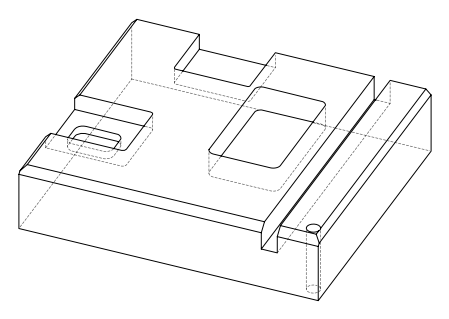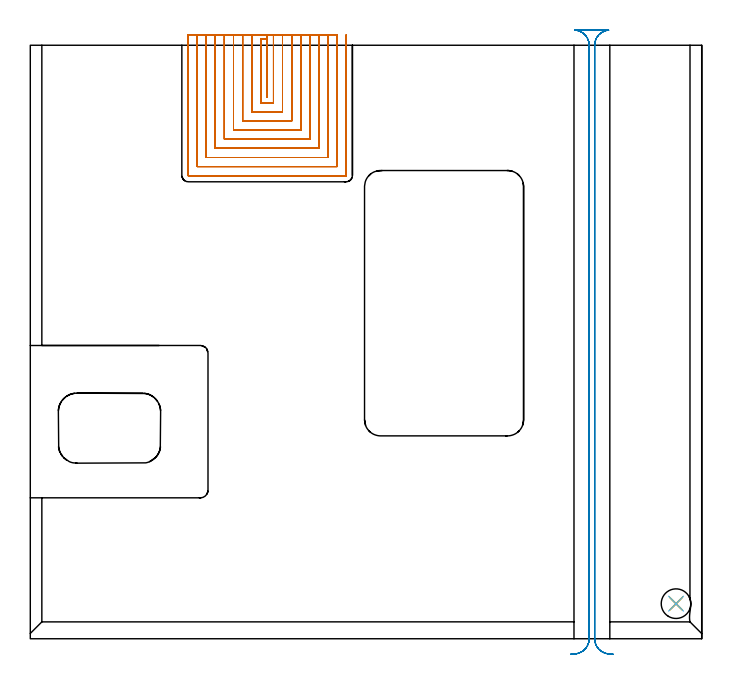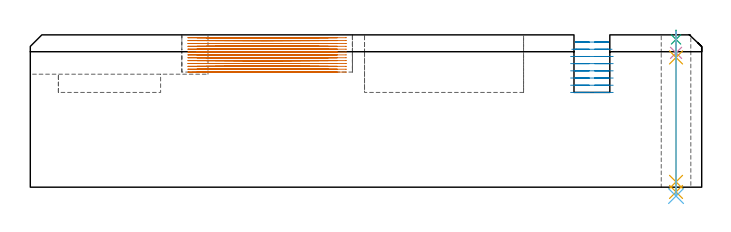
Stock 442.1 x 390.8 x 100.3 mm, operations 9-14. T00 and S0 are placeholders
(PLAN: 14 operations, 7 tool changes, 212.4 min)
(1 AREA_MILL | FG_CHAMFER_SURFACE | UGT0205_001 | 11.64 min | 22420 mm3)
(2 AREA_MILL_1 | FG_CHAMFER_SURFACE_1 | UGT0205_001 | 2.27 min | 2589 mm3)
(3 AREA_MILL_2 | FG_CHAMFER_SURFACE_2 | UGT0205_001 | 9.43 min | 11564 mm3)
(4 AREA_MILL_3 | FG_CHAMFER_SURFACE_3 | UGT0205_001 | 4.95 min | 5856 mm3)
(5 AREA_MILL_4 | FG_CHAMFER_SURFACE_4 | UGT0205_001 | 2.12 min | 3869 mm3)
(6 MILL_RECTANGULAR_POCKET | POCKET_RECTANGULAR_STRAIGHT | UGT0201_094 | Follow Part, ap 5, ae 75% | 4.51 min | 112851 mm3)
(7 MILL_RECTANGULAR_POCKET_1 | POCKET_RECTANGULAR_STRAIGHT_1 | UGT0201_094 | Follow Part, ap 5, ae 75% | 21.4 min | 689680 mm3)
(8 MILL_SLOT | SLOT_PARTIAL_RECTANGULAR | NXT0201_009 | Follow Part, ap 2, ae 75% | 68.67 min | 226327 mm3)
(9 MILL_SLOT_1 | SLOT_PARTIAL_RECTANGULAR_1 | NXT0201_009 | Follow Part, ap 2, ae 75% | 72.39 min | 247240 mm3)
(10 MILL_RECTANGULAR_SLOT | SLOT_RECTANGULAR | UGT0201_094 | Follow Part, ap 5, ae 75% | 14.02 min | 348788 mm3)
(11 SPOT_DRILL | STEP1HOLE | NXT0321_9005460120000 | 0.05 min | 110 mm3)
(12 DRILL_BLIND_HOLE_INTO_CENTER | STEP1HOLE | UGT0301_198 | 0.06 min | 411 mm3)
(13 GUN_DRILL_THROUGH_HOLE | STEP1HOLE | UGT0307_003 | 0.51 min | 3394 mm3)
(14 SPADE_DRILL_TO_ENLARGE_THROUGH_HOLE | STEP1HOLE | UGT0306_010 | 0.43 min | 25911 mm3)
(TOOL UGT0205_001 | Chamfer Mill 20 x 3 x 45 deg. | D20 FL50 Z2)
(TOOL UGT0201_094 | End mill 20 mm | D20 FL38 Z4)
(TOOL NXT0201_009 | ENDMILL 8mm [2P460-0800-NA 1630] | D8 FL26 Z6)
(TOOL NXT0321_9005460120000 | NC Spot Drill, 142deg, 12mm, Carbide, Uncoated | D12 PA142 FL30 Z2)
(TOOL UGT0301_198 | Twist Drill 7.9 mm | D7.9 PA118 FL73 Z2)
(TOOL UGT0307_003 | Gun Drill 7 mm | D7 PA130 FL24 Z1)
(TOOL UGT0306_010 | Spade Drill 19.5mm | D19.5 PA132 FL10 Z2)
(OP 9 MILL_SLOT_1)
G17 G21 G94 G90
T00 M6
G54
G17 G0 G90 X156.1 Y397.8 S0 M3
G43 Z110.3 H1
Z98.415
G94 G1 Y394.8 F250.
Y356.9 F500.
X155.8
Y394.8
X151.8
Y352.9
X160.1
Y394.8
Y397.8 F250.
X145.8
Y394.8
Y346.9 F500.
X166.1
Y394.8
Y397.8 F250.
X139.8
Y394.8
Y340.9 F500.
X172.1
Y394.8
Y397.8 F250.
X133.8
Y394.8
Y334.9 F500.
X178.1
Y394.8
Y397.8 F250.
X127.8
Y394.8
Y328.9 F500.
X184.1
Y394.8
Y397.8 F250.
X121.8
Y394.8
Y322.9 F500.
X190.1
Y394.8
Y397.8 F250.
X115.8
Y394.8
Y316.9 F500.
X196.1
Y394.8
Y397.8 F250.
X109.8
Y394.8
Y310.9 F500.
X202.1
Y394.8
Y397.8 F250.
X103.8
Y394.8
Y305.1 F500.
G3 X104. Y304.9 R0.2
G1 X207.9
G3 X208.1 Y305.1 R0.2
G1 Y394.8
Y397.8 F250.
G0 X156.1 Z96.531
G1 Y394.8
Y356.9 F500.
X155.8
Y394.8
X151.8
Y352.9
X160.1
Y394.8
Y397.8 F250.
X145.8
Y394.8
Y346.9 F500.
X166.1
Y394.8
Y397.8 F250.
X139.8
Y394.8
Y340.9 F500.
X172.1
Y394.8
Y397.8 F250.
X133.8
Y394.8
Y334.9 F500.
X178.1
Y394.8
Y397.8 F250.
X127.8
Y394.8
Y328.9 F500.
X184.1
Y394.8
Y397.8 F250.
X121.8
Y394.8
Y322.9 F500.
X190.1
Y394.8
Y397.8 F250.
X115.8
Y394.8
Y316.9 F500.
X196.1
Y394.8
Y397.8 F250.
X109.8
Y394.8
Y310.9 F500.
X202.1
Y394.8
Y397.8 F250.
X103.8
Y394.8
Y305.1 F500.
G3 X104. Y304.9 R0.2
G1 X207.9
G3 X208.1 Y305.1 R0.2
G1 Y394.8
Y397.8 F250.
G0 X156.1 Z94.646
G1 Y394.8
Y356.9 F500.
X155.8
Y394.8
X151.8
Y352.9
X160.1
Y394.8
Y397.8 F250.
X145.8
Y394.8
Y346.9 F500.
X166.1
Y394.8
Y397.8 F250.
X139.8
Y394.8
Y340.9 F500.
X172.1
Y394.8
Y397.8 F250.
X133.8
Y394.8
Y334.9 F500.
X178.1
Y394.8
Y397.8 F250.
X127.8
Y394.8
Y328.9 F500.
X184.1
Y394.8
Y397.8 F250.
X121.8
Y394.8
Y322.9 F500.
X190.1
Y394.8
Y397.8 F250.
X115.8
Y394.8
Y316.9 F500.
X196.1
Y394.8
Y397.8 F250.
X109.8
Y394.8
Y310.9 F500.
X202.1
Y394.8
Y397.8 F250.
X103.8
Y394.8
Y305.1 F500.
G3 X104. Y304.9 R0.2
G1 X207.9
G3 X208.1 Y305.1 R0.2
G1 Y394.8
Y397.8 F250.
G0 X156.1 Z92.761
G1 Y394.8
Y356.9 F500.
X155.8
Y394.8
X151.8
Y352.9
X160.1
Y394.8
Y397.8 F250.
X145.8
Y394.8
Y346.9 F500.
X166.1
Y394.8
Y397.8 F250.
X139.8
Y394.8
Y340.9 F500.
X172.1
Y394.8
Y397.8 F250.
X133.8
Y394.8
Y334.9 F500.
X178.1
Y394.8
Y397.8 F250.
X127.8
Y394.8
Y328.9 F500.
X184.1
Y394.8
Y397.8 F250.
X121.8
Y394.8
Y322.9 F500.
X190.1
Y394.8
Y397.8 F250.
X115.8
Y394.8
Y316.9 F500.
X196.1
Y394.8
Y397.8 F250.
X109.8
Y394.8
Y310.9 F500.
X202.1
Y394.8
Y397.8 F250.
X103.8
Y394.8
Y305.1 F500.
G3 X104. Y304.9 R0.2
G1 X207.9
G3 X208.1 Y305.1 R0.2
G1 Y394.8
Y397.8 F250.
G0 X156.1 Z90.877
G1 Y394.8
Y356.9 F500.
X155.8
Y394.8
X151.8
Y352.9
X160.1
Y394.8
Y397.8 F250.
X145.8
Y394.8
Y346.9 F500.
X166.1
Y394.8
Y397.8 F250.
X139.8
Y394.8
Y340.9 F500.
X172.1
Y394.8
Y397.8 F250.
X133.8
Y394.8
Y334.9 F500.
X178.1
Y394.8
Y397.8 F250.
X127.8
Y394.8
Y328.9 F500.
X184.1
Y394.8
Y397.8 F250.
X121.8
Y394.8
Y322.9 F500.
X190.1
Y394.8
Y397.8 F250.
X115.8
Y394.8
Y316.9 F500.
X196.1
Y394.8
Y397.8 F250.
X109.8
Y394.8
Y310.9 F500.
X202.1
Y394.8
Y397.8 F250.
X103.8
Y394.8
Y305.1 F500.
G3 X104. Y304.9 R0.2
G1 X207.9
G3 X208.1 Y305.1 R0.2
G1 Y394.8
Y397.8 F250.
G0 X156.1 Z88.992
G1 Y394.8
Y356.9 F500.
X155.8
Y394.8
X151.8
Y352.9
X160.1
Y394.8
Y397.8 F250.
X145.8
Y394.8
Y346.9 F500.
X166.1
Y394.8
Y397.8 F250.
X139.8
Y394.8
Y340.9 F500.
X172.1
Y394.8
Y397.8 F250.
X133.8
Y394.8
Y334.9 F500.
X178.1
Y394.8
Y397.8 F250.
X127.8
Y394.8
Y328.9 F500.
X184.1
Y394.8
Y397.8 F250.
X121.8
Y394.8
Y322.9 F500.
X190.1
Y394.8
Y397.8 F250.
X115.8
Y394.8
Y316.9 F500.
X196.1
Y394.8
Y397.8 F250.
X109.8
Y394.8
Y310.9 F500.
X202.1
Y394.8
Y397.8 F250.
X103.8
Y394.8
Y305.1 F500.
G3 X104. Y304.9 R0.2
G1 X207.9
G3 X208.1 Y305.1 R0.2
G1 Y394.8
Y397.8 F250.
G0 X156.1 Z87.108
G1 Y394.8
Y356.9 F500.
X155.8
Y394.8
X151.8
Y352.9
X160.1
Y394.8
Y397.8 F250.
X145.8
Y394.8
Y346.9 F500.
X166.1
Y394.8
Y397.8 F250.
X139.8
Y394.8
Y340.9 F500.
X172.1
Y394.8
Y397.8 F250.
X133.8
Y394.8
Y334.9 F500.
X178.1
Y394.8
Y397.8 F250.
X127.8
Y394.8
Y328.9 F500.
X184.1
Y394.8
Y397.8 F250.
X121.8
Y394.8
Y322.9 F500.
X190.1
Y394.8
Y397.8 F250.
X115.8
Y394.8
Y316.9 F500.
X196.1
Y394.8
Y397.8 F250.
X109.8
Y394.8
Y310.9 F500.
X202.1
Y394.8
Y397.8 F250.
X103.8
Y394.8
Y305.1 F500.
G3 X104. Y304.9 R0.2
G1 X207.9
G3 X208.1 Y305.1 R0.2
G1 Y394.8
Y397.8 F250.
G0 X156.1 Z85.223
G1 Y394.8
Y356.9 F500.
X155.8
Y394.8
X151.8
Y352.9
X160.1
Y394.8
Y397.8 F250.
X145.8
Y394.8
Y346.9 F500.
X166.1
Y394.8
Y397.8 F250.
X139.8
Y394.8
Y340.9 F500.
X172.1
Y394.8
Y397.8 F250.
X133.8
Y394.8
Y334.9 F500.
X178.1
Y394.8
Y397.8 F250.
X127.8
Y394.8
Y328.9 F500.
X184.1
Y394.8
Y397.8 F250.
X121.8
Y394.8
Y322.9 F500.
X190.1
Y394.8
Y397.8 F250.
X115.8
Y394.8
Y316.9 F500.
X196.1
Y394.8
Y397.8 F250.
X109.8
Y394.8
Y310.9 F500.
X202.1
Y394.8
Y397.8 F250.
X103.8
Y394.8
Y305.1 F500.
G3 X104. Y304.9 R0.2
G1 X207.9
G3 X208.1 Y305.1 R0.2
G1 Y394.8
Y397.8 F250.
G0 X156.1 Z83.338
G1 Y394.8
Y356.9 F500.
X155.8
Y394.8
X151.8
Y352.9
X160.1
Y394.8
Y397.8 F250.
X145.8
Y394.8
Y346.9 F500.
X166.1
Y394.8
Y397.8 F250.
X139.8
Y394.8
Y340.9 F500.
X172.1
Y394.8
Y397.8 F250.
X133.8
Y394.8
Y334.9 F500.
X178.1
Y394.8
Y397.8 F250.
X127.8
Y394.8
Y328.9 F500.
X184.1
Y394.8
Y397.8 F250.
X121.8
Y394.8
Y322.9 F500.
X190.1
Y394.8
Y397.8 F250.
X115.8
Y394.8
Y316.9 F500.
X196.1
Y394.8
Y397.8 F250.
X109.8
Y394.8
Y310.9 F500.
X202.1
Y394.8
Y397.8 F250.
X103.8
Y394.8
Y305.1 F500.
G3 X104. Y304.9 R0.2
G1 X207.9
G3 X208.1 Y305.1 R0.2
G1 Y394.8
Y397.8 F250.
G0 X156.1 Z81.454
G1 Y394.8
Y356.9 F500.
X155.8
Y394.8
X151.8
Y352.9
X160.1
Y394.8
Y397.8 F250.
X145.8
Y394.8
Y346.9 F500.
X166.1
Y394.8
Y397.8 F250.
X139.8
Y394.8
Y340.9 F500.
X172.1
Y394.8
Y397.8 F250.
X133.8
Y394.8
Y334.9 F500.
X178.1
Y394.8
Y397.8 F250.
X127.8
Y394.8
Y328.9 F500.
X184.1
Y394.8
Y397.8 F250.
X121.8
Y394.8
Y322.9 F500.
X190.1
Y394.8
Y397.8 F250.
X115.8
Y394.8
Y316.9 F500.
X196.1
Y394.8
Y397.8 F250.
X109.8
Y394.8
Y310.9 F500.
X202.1
Y394.8
Y397.8 F250.
X103.8
Y394.8
Y305.1 F500.
G3 X104. Y304.9 R0.2
G1 X207.9
G3 X208.1 Y305.1 R0.2
G1 Y394.8
Y397.8 F250.
G0 X156.1 Z79.569
G1 Y394.8
Y356.9 F500.
X155.8
Y394.8
X151.8
Y352.9
X160.1
Y394.8
Y397.8 F250.
X145.8
Y394.8
Y346.9 F500.
X166.1
Y394.8
Y397.8 F250.
X139.8
Y394.8
Y340.9 F500.
X172.1
Y394.8
Y397.8 F250.
X133.8
Y394.8
Y334.9 F500.
X178.1
Y394.8
Y397.8 F250.
X127.8
Y394.8
Y328.9 F500.
X184.1
Y394.8
Y397.8 F250.
X121.8
Y394.8
Y322.9 F500.
X190.1
Y394.8
Y397.8 F250.
X115.8
Y394.8
Y316.9 F500.
X196.1
Y394.8
Y397.8 F250.
X109.8
Y394.8
Y310.9 F500.
X202.1
Y394.8
Y397.8 F250.
X103.8
Y394.8
Y305.1 F500.
G3 X104. Y304.9 R0.2
G1 X207.9
G3 X208.1 Y305.1 R0.2
G1 Y394.8
Y397.8 F250.
G0 X156.1 Z77.685
G1 Y394.8
Y356.9 F500.
X155.8
Y394.8
X151.8
Y352.9
X160.1
Y394.8
Y397.8 F250.
X145.8
Y394.8
Y346.9 F500.
X166.1
Y394.8
Y397.8 F250.
X139.8
Y394.8
Y340.9 F500.
X172.1
Y394.8
Y397.8 F250.
X133.8
Y394.8
Y334.9 F500.
X178.1
Y394.8
Y397.8 F250.
X127.8
Y394.8
Y328.9 F500.
X184.1
Y394.8
Y397.8 F250.
X121.8
Y394.8
Y322.9 F500.
X190.1
Y394.8
Y397.8 F250.
X115.8
Y394.8
Y316.9 F500.
X196.1
Y394.8
Y397.8 F250.
X109.8
Y394.8
Y310.9 F500.
X202.1
Y394.8
Y397.8 F250.
X103.8
Y394.8
Y305.1 F500.
G3 X104. Y304.9 R0.2
G1 X207.9
G3 X208.1 Y305.1 R0.2
G1 Y394.8
Y397.8 F250.
G0 X156.1 Z75.8
G1 Y394.8
Y356.9 F500.
X155.8
Y394.8
X151.8
Y352.9
X160.1
Y394.8
Y397.8 F250.
X145.8
Y394.8
Y346.9 F500.
X166.1
Y394.8
Y397.8 F250.
X139.8
Y394.8
Y340.9 F500.
X172.1
Y394.8
Y397.8 F250.
X133.8
Y394.8
Y334.9 F500.
X178.1
Y394.8
Y397.8 F250.
X127.8
Y394.8
Y328.9 F500.
X184.1
Y394.8
Y397.8 F250.
X121.8
Y394.8
Y322.9 F500.
X190.1
Y394.8
Y397.8 F250.
X115.8
Y394.8
Y316.9 F500.
X196.1
Y394.8
Y397.8 F250.
X109.8
Y394.8
Y310.9 F500.
X202.1
Y394.8
Y397.8 F250.
X103.8
Y394.8
Y305.1 F500.
G3 X104. Y304.9 R0.2
G1 X207.9
G3 X208.1 Y305.1 R0.2
G1 Y394.8
Y397.8 F250.
G0 Z110.3
M5
M2
(OP 10 MILL_RECTANGULAR_SLOT)
G17 G21 G94 G90
T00 M6
G54
G17 G0 G90 X380.496 Y-10.382 S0 M3
G43 Z110.3 H0
Z95.562
G94 G1 X377.73 Y-9.221 F250.
G2 X371.6 Y0. R10. F500.
G1 Y390.8
G2 X380.826 Y400.77 R10.
G1 Y400.8
X358.774
Y400.77
G2 X368. Y390.8 R10.
G1 Y0.
G2 X361.865 Y-9.223 R10.
G1 X359.098 Y-10.382 F250.
G0 X383.061 Y-10.338 Z90.825
G1 X380.095 Y-9.886
G2 X371.6 Y0. R10. F500.
G1 Y390.8
G2 X380.826 Y400.77 R10.
G1 Y400.8
X358.774
Y400.77
G2 X368. Y390.8 R10.
G1 Y0.
G2 X359.517 Y-9.884 R10.
G1 X356.552 Y-10.339 F250.
G0 X383.817 Y-10.202 Z86.087
G1 X380.826 Y-9.97
G2 X371.6 Y0. R10. F500.
G1 Y390.8
G2 X380.826 Y400.77 R10.
G1 Y400.8
X358.774
Y400.77
G2 X368. Y390.8 R10.
G1 Y0.
G2 X358.774 Y-9.97 R10.
G1 X355.783 Y-10.202 F250.
G0 X383.817 Z81.35
G1 X380.826 Y-9.97
G2 X371.6 Y0. R10. F500.
G1 Y390.8
G2 X380.826 Y400.77 R10.
G1 Y400.8
X358.774
Y400.77
G2 X368. Y390.8 R10.
G1 Y0.
G2 X358.774 Y-9.97 R10.
G1 X355.783 Y-10.202 F250.
G0 X383.817 Z76.612
G1 X380.826 Y-9.97
G2 X371.6 Y0. R10. F500.
G1 Y390.8
G2 X380.826 Y400.77 R10.
G1 Y400.8
X358.774
Y400.77
G2 X368. Y390.8 R10.
G1 Y0.
G2 X358.774 Y-9.97 R10.
G1 X355.783 Y-10.202 F250.
G0 X383.817 Z71.875
G1 X380.826 Y-9.97
G2 X371.6 Y0. R10. F500.
G1 Y390.8
G2 X380.826 Y400.77 R10.
G1 Y400.8
X358.774
Y400.77
G2 X368. Y390.8 R10.
G1 Y0.
G2 X358.774 Y-9.97 R10.
G1 X355.783 Y-10.202 F250.
G0 X383.817 Z67.137
G1 X380.826 Y-9.97
G2 X371.6 Y0. R10. F500.
G1 Y390.8
G2 X380.826 Y400.77 R10.
G1 Y400.8
X358.774
Y400.77
G2 X368. Y390.8 R10.
G1 Y0.
G2 X358.774 Y-9.97 R10.
G1 X355.783 Y-10.202 F250.
G0 X383.817 Z62.4
G1 X380.826 Y-9.97
G2 X371.6 Y0. R10. F500.
G1 Y390.8
G2 X380.826 Y400.77 R10.
G1 Y400.8
X358.774
Y400.77
G2 X368. Y390.8 R10.
G1 Y0.
G2 X358.774 Y-9.97 R10.
G1 X355.783 Y-10.202 F250.
G0 Z110.3
M5
M2
(OP 11 SPOT_DRILL)
G17 G21 G94 G90
T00 M6
G54
G17 G0 G90 X425.2 Y23.1 S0 M3
G43 Z110.3 H0
G94 G81 G98 Z97.3 F250. R103.3
G80
M5
M2
(OP 12 DRILL_BLIND_HOLE_INTO_CENTER)
G17 G21 G94 G90
T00 M6
G54
G17 G0 G90 X425.2 Y23.1 S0 M3
G43 Z110.3 H0
G94 G81 G98 Z88.45 F250. R102.3
G80
M5
M2
(OP 13 GUN_DRILL_THROUGH_HOLE)
G17 G21 G94 G90
T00 M6
G54
G17 G0 G90 X425.2 Y23.1 M8
G43 Z110.3 H0
Z100.791
S716 M3
G94 G1 Z85.421 F125. M26
G4 X.084
Z3.5 F250.
G4 X.084
Z-3.132 F125.
G4 X.084
M5
M9
G0 Z100.791
Z110.3
M2
(OP 14 SPADE_DRILL_TO_ENLARGE_THROUGH_HOLE)
G17 G21 G94 G90
T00 M6
G54
G17 G0 G90 X425.2 Y23.1 S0 M3
G43 Z110.3 H0
G94 G73 G98 Z-5.841 F250. Q17.69 R102.3
G80
M5
M2
